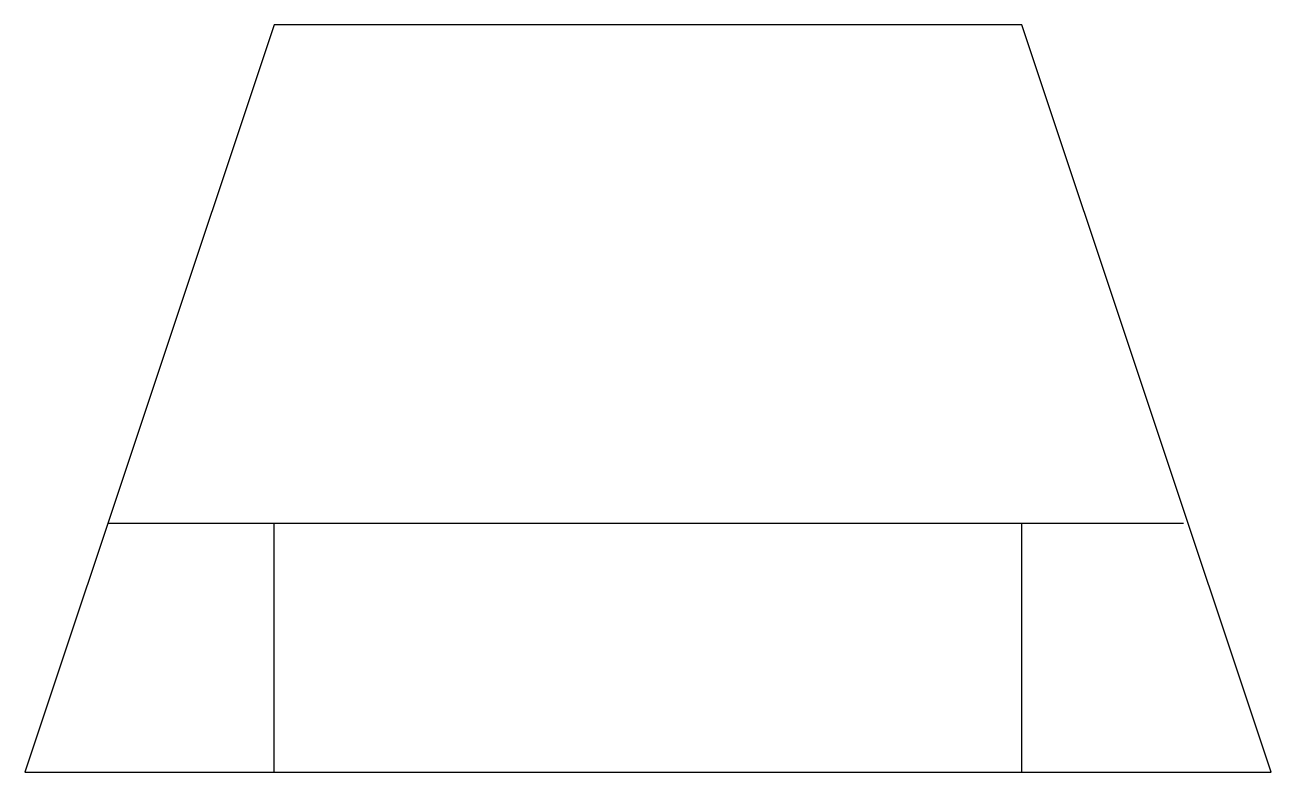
# Model space of a CAD drawing. Extents: x 2.8 to 16, y -2.8 to 5.2.
import ezdxf

# ---------------------------------------------------------------- set-up
doc = ezdxf.new("R2010")
doc.units = 0
doc.layers.add('DEFAULT_255_2_778', color=255, linetype='CONTINUOUS')

msp = doc.modelspace()

# ---------------------------------------------------------------- linework, layer by layer
at = {"layer": 'DEFAULT_255_2_778'}
for p, q in [((5.424, 5.159), (2.778, -2.778)), ((13.361, 5.159), (5.424, 5.159)), ((16.007, -2.778), (13.361, 5.159)), ((5.424, -2.778), (5.424, -0.132)), ((13.361, -2.778), (13.361, -0.132)), ((3.658, -0.132), (15.078, -0.132)), ((2.778, -2.778), (16.007, -2.778))]:
    msp.add_line(p, q, dxfattribs=at)

doc.saveas('drawing.dxf')
